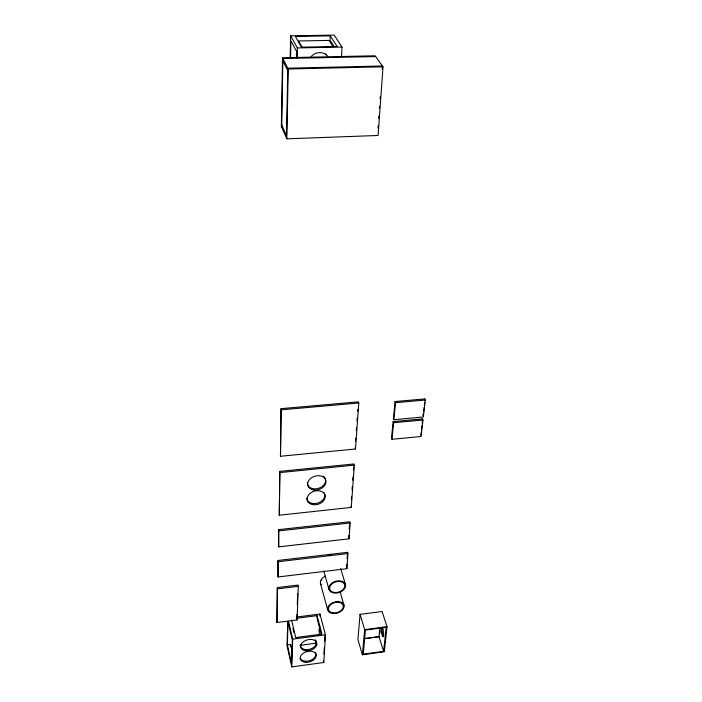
<?xml version="1.0" encoding="UTF-8"?>
<svg xmlns="http://www.w3.org/2000/svg" width="702" height="702" viewBox="0 0 702 702"><rect width="100%" height="100%" fill="white"/><g stroke="black" fill="none" stroke-linecap="round" stroke-linejoin="round"><path stroke-width="1.05" d="M282.502 57.748L281.353 126.325L286.837 138.82L378.08 135.477L383.029 66.804L375.096 55.791L282.502 57.748L288.241 69.007L286.837 138.82M281.739 127.194L282.906 58.538L375.649 56.564M277.36 587.565L276.974 622.507L297.086 619.919L298.289 586.302L297.981 585.056L277.36 587.565L276.974 622.507M278.062 560.45L278.053 576.965L346.858 568.708L347.955 553.553L347.578 552.334L278.062 560.45L278.053 576.965M278.676 529.65L278.659 546.867L349.017 538.829L350.158 522.972L349.763 521.761L278.676 529.65L278.659 546.867M279.835 471.367L279.291 515.215L351.281 507.423L354.326 465.145L353.913 463.961L279.835 471.367L279.291 515.215M281.072 408.652L280.475 456.265L355.493 448.99L358.801 402.992L358.362 401.851L281.072 408.652L280.475 456.265M286.442 137.908L287.82 68.191L382.45 65.997L382.213 69.261M290.18 57.582L290.637 35.837L334.134 35.1L342.014 47.06L341.541 56.774M290.558 58.424L290.926 41.006L296.867 51.825L296.7 58.319M297.104 57.713L297.341 47.92L290.637 35.837M287.75 621.34L287.048 645.814L291.769 666.9L323.806 662.495L325.43 634.81L319.954 614.031L296.402 617.049M287.39 644.866L288.048 621.621L292.339 640.268L291.584 663.583L287.39 644.866L290.558 644.445L292.444 652.755M290.558 644.445L290.488 646.612L292.585 646.331M291.769 666.9L292.681 639.136L288.566 621.296M296.946 614.32L297.086 619.919M297.288 604.562L297.674 593.725M330.265 35.863L337.153 46.49L301.474 47.174L295.41 36.46L330.265 35.863L330.08 40.304L334.082 46.56M316.181 645.313L315.768 641.084L316.813 645.208M296.709 618.26L317.076 615.654L316.962 617.9L321.226 634.318M319.05 631.01L319.164 628.887M319.84 616.154L319.954 614.031M319.191 635.407L319.7 625.921M323.955 653.913L324.324 647.569M324.693 641.224L325 635.942M346.718 564.241L346.858 568.708M347.113 558.827L347.578 552.334M348.78 535.503L349.017 538.829M349.236 529.159L349.543 524.929M351.351 499.719L351.579 496.472M352.044 489.97L352.281 486.723M352.746 480.221L352.983 476.965M353.448 470.463L353.676 467.216M355.528 441.4L355.756 438.197M356.291 430.712L356.528 427.509M356.985 421.095L357.213 417.883M357.678 411.477L357.827 409.336M378.001 128.054L378.15 125.877M378.703 118.261L378.852 116.084M379.405 108.459L379.563 106.283M380.107 98.657L380.265 96.481M360.056 614.364L357.923 639.461L362.425 654.782L384.336 651.781L387.03 626.667L382.081 611.521L360.056 614.364L364.68 629.624L362.425 654.782M393.12 421.595L391.532 438.136L391.997 439.294L421.051 436.504L422.981 420.015L422.464 418.883L393.12 421.595L393.603 422.736L391.997 439.294M395.059 401.544L393.418 418.541L393.892 419.682L423.332 416.97L425.307 400.035L424.78 398.911L395.059 401.544L395.542 402.676L393.892 419.682M383.617 651.351L386.179 627.334L365.435 630.08L363.259 654.132L383.617 651.351L379.001 636.732L379.887 628.018M379.861 633.301L380.08 631.124M422.464 418.883L422.262 423.42M424.692 399.692L424.78 398.911M420.884 435.196L421.261 431.984M421.507 429.843L422.007 425.561M423.403 413.592L423.166 415.645L422.902 415.084M423.639 411.539L424.113 407.432M424.359 405.379L424.719 402.307M299.93 645.349L315.663 643.251M364.399 638.592L379.528 636.565M364.206 638.715L379.001 636.732M292.681 639.136L325.43 634.81M364.68 629.624L387.03 626.667M277.641 588.829L298.289 586.302M278.361 561.705L347.955 553.553M278.975 530.887L350.158 522.972M280.142 472.569L354.326 465.145M393.603 422.736L422.981 420.015M281.405 409.819L358.801 402.992M395.542 402.676L425.307 400.035M288.241 69.007L383.029 66.804M297.341 47.92L342.014 47.06M333.099 46.683L329.098 40.426L298.534 40.979L302.106 47.28M282.862 60.907L287.776 70.604M281.774 124.991L286.486 135.67M355.072 447.815L355.493 448.99M350.877 506.221L351.281 507.423M340.707 568.532L345.524 584.722A8.617 5.888 -17.1 0 1 334.196 593.076A8.617 5.888 -17.1 0 1 331.914 583.116A8.617 5.888 -17.1 0 1 345.524 584.722M340.207 592.128L344.041 605.352A8.485 5.704 -16.9 0 1 332.897 613.513A8.485 5.704 -16.9 0 1 330.642 603.887A8.485 5.704 -16.9 0 1 344.041 605.352M323.789 570.963L328.913 589.285M320.437 583.257L327.694 609.862M317.076 615.654L321.885 634.108L295.709 637.565L291.593 619.98M323.271 660.406L323.806 662.495M292.971 628.448L293.936 632.59M325.631 53.966A11.451 10.784 -50.4 0 1 326.5 54.695M311.17 56.52A11.469 10.793 -50.2 0 1 328.387 57.073M383.625 636.521A4.967 1.035 82.3 0 1 382.248 632.239A4.967 1.035 82.3 0 1 382.213 627.228M382.274 627.298A4.967 1.027 82.3 0 1 383.652 634.529A4.967 1.027 82.3 0 1 382.178 635.38A4.967 1.027 82.3 0 1 381.309 627.851M315.988 640.733A8.31 5.441 -15.7 0 1 309.459 649.332A8.31 5.441 -15.7 0 1 300.386 644.497M315.189 639.829A8.31 5.441 -15.7 0 1 315.628 640.259M315.847 653.43A8.231 5.335 -15.6 0 1 309.757 660.643A8.231 5.335 -15.6 0 1 300.193 658.379M315.382 652.404A8.231 5.335 -15.6 0 1 315.663 652.904M321.253 584.854A8.257 5.677 -16.8 0 1 325.43 576.105M321.577 580.291A7.432 5.116 -16.8 0 1 321.885 579.738M328.246 554.878A8.38 5.862 -17 0 1 331.669 554.475M325.517 479.308A9.354 6.967 -17.1 0 1 317.102 488.689A9.354 6.967 -17.1 0 1 307.3 482.66M323.534 476.219A9.354 6.967 -17.1 0 1 324.596 477.325M325 477.948A9.354 6.967 -17.1 0 1 325.307 478.615M324.227 492.848A9.258 6.818 -16.9 0 1 317.822 503.044A9.258 6.818 -16.9 0 1 306.739 498.253M305.923 650.772A8.319 5.441 -15.7 0 0 316.742 642.909A8.319 5.441 -15.7 0 0 303.501 641.654A8.319 5.441 -15.7 0 0 305.923 650.772M305.423 662.311A8.24 5.344 -15.6 0 0 316.128 654.562A8.24 5.344 -15.6 0 0 303.01 653.386A8.24 5.344 -15.6 0 0 305.423 662.311M333.204 612.925A7.634 5.133 -16.9 0 0 343.225 605.58A7.634 5.133 -16.9 0 0 331.16 604.264A7.634 5.133 -16.9 0 0 333.204 612.925M334.503 592.47A7.757 5.3 -17.1 0 0 344.7 584.95A7.757 5.3 -17.1 0 0 332.45 583.511A7.757 5.3 -17.1 0 0 334.503 592.47M313.636 489.97A9.372 6.976 -17.1 0 0 325.886 480.51A9.372 6.976 -17.1 0 0 310.968 478.167A9.372 6.976 -17.1 0 0 313.636 489.97M312.987 504.685A9.275 6.827 -16.9 0 0 325.105 495.384A9.275 6.827 -16.9 0 0 310.345 493.155A9.275 6.827 -16.9 0 0 312.987 504.685"/></g></svg>
